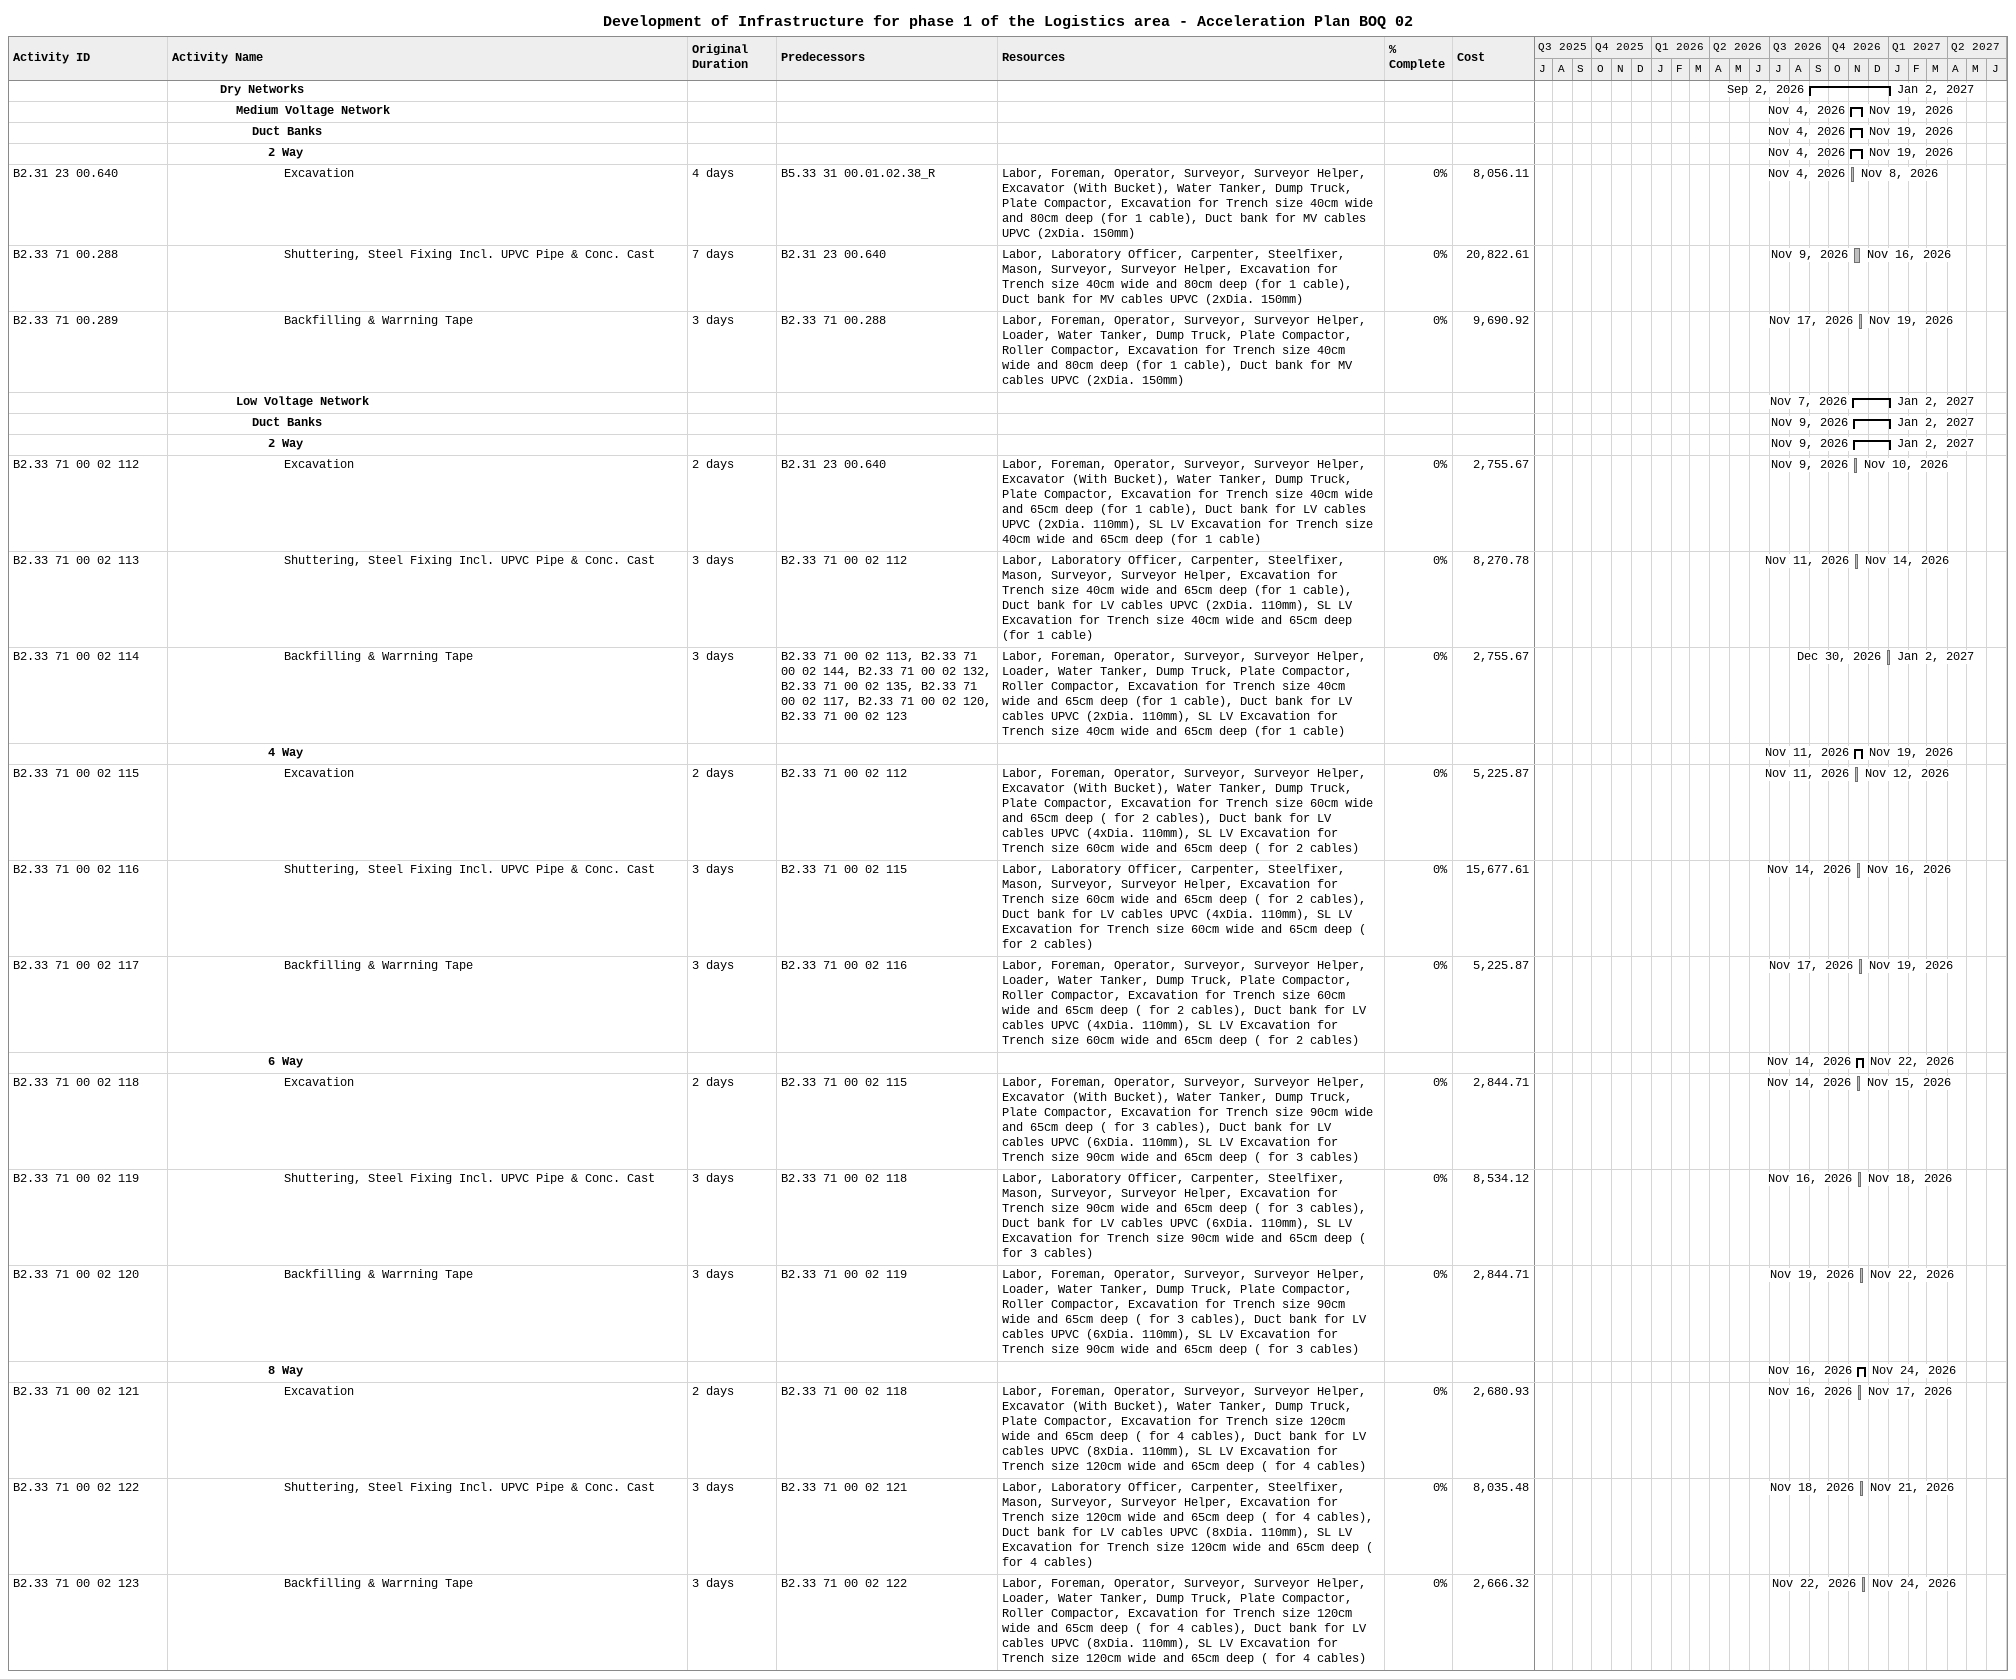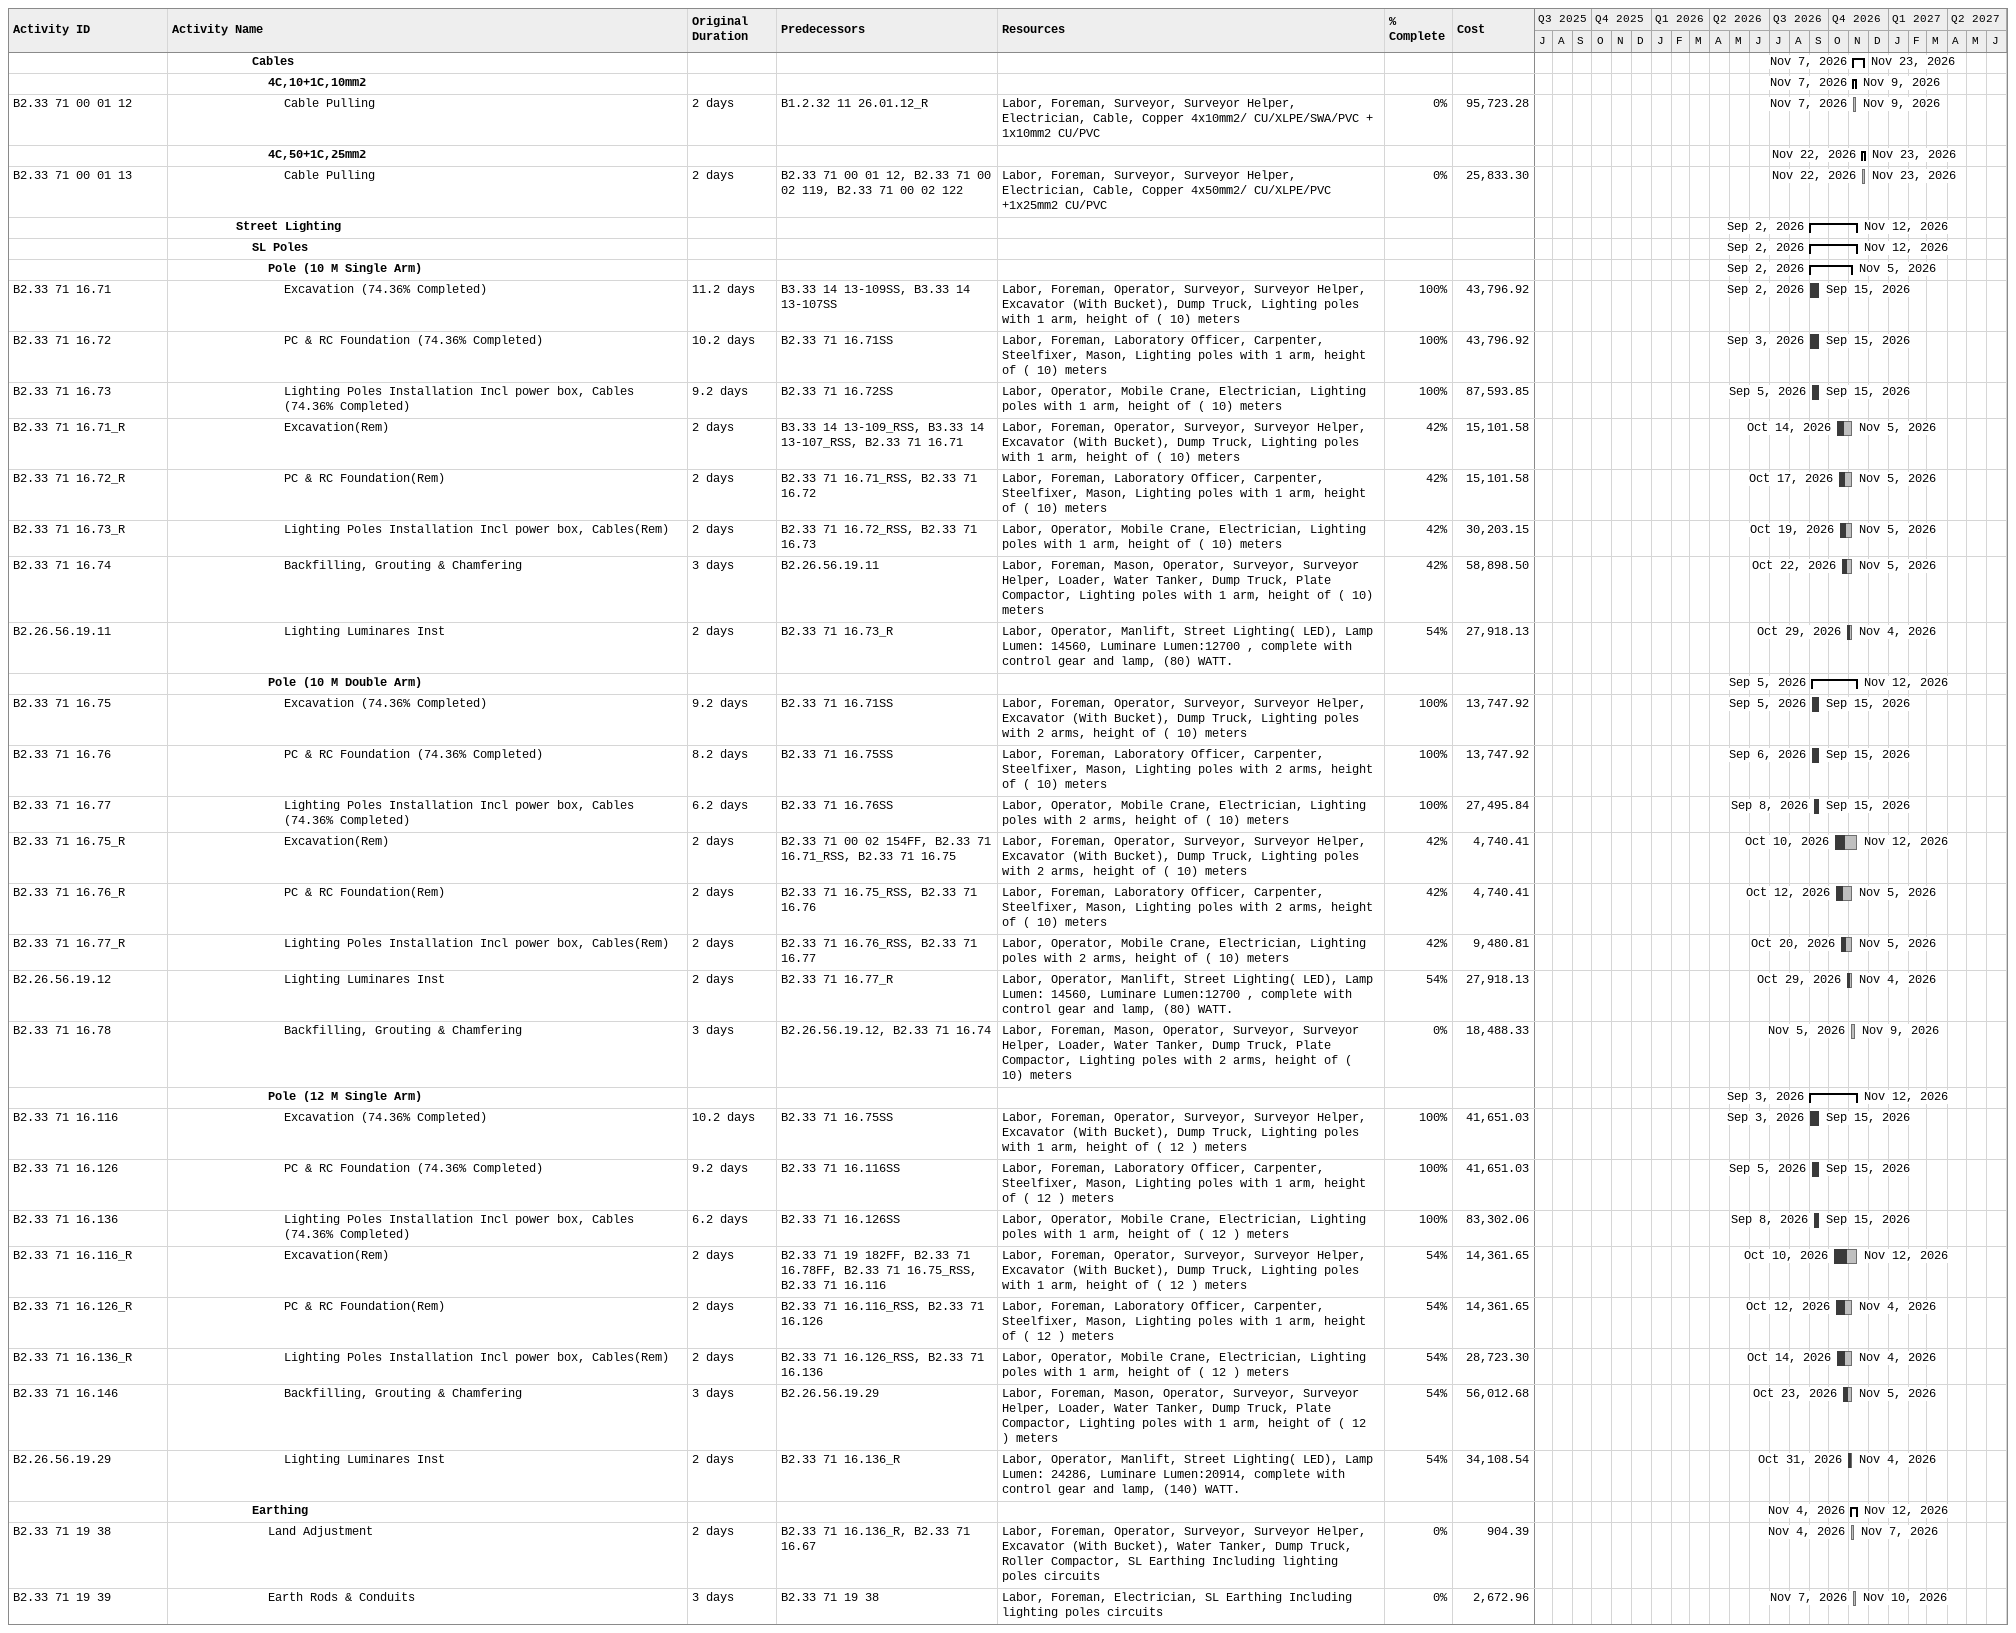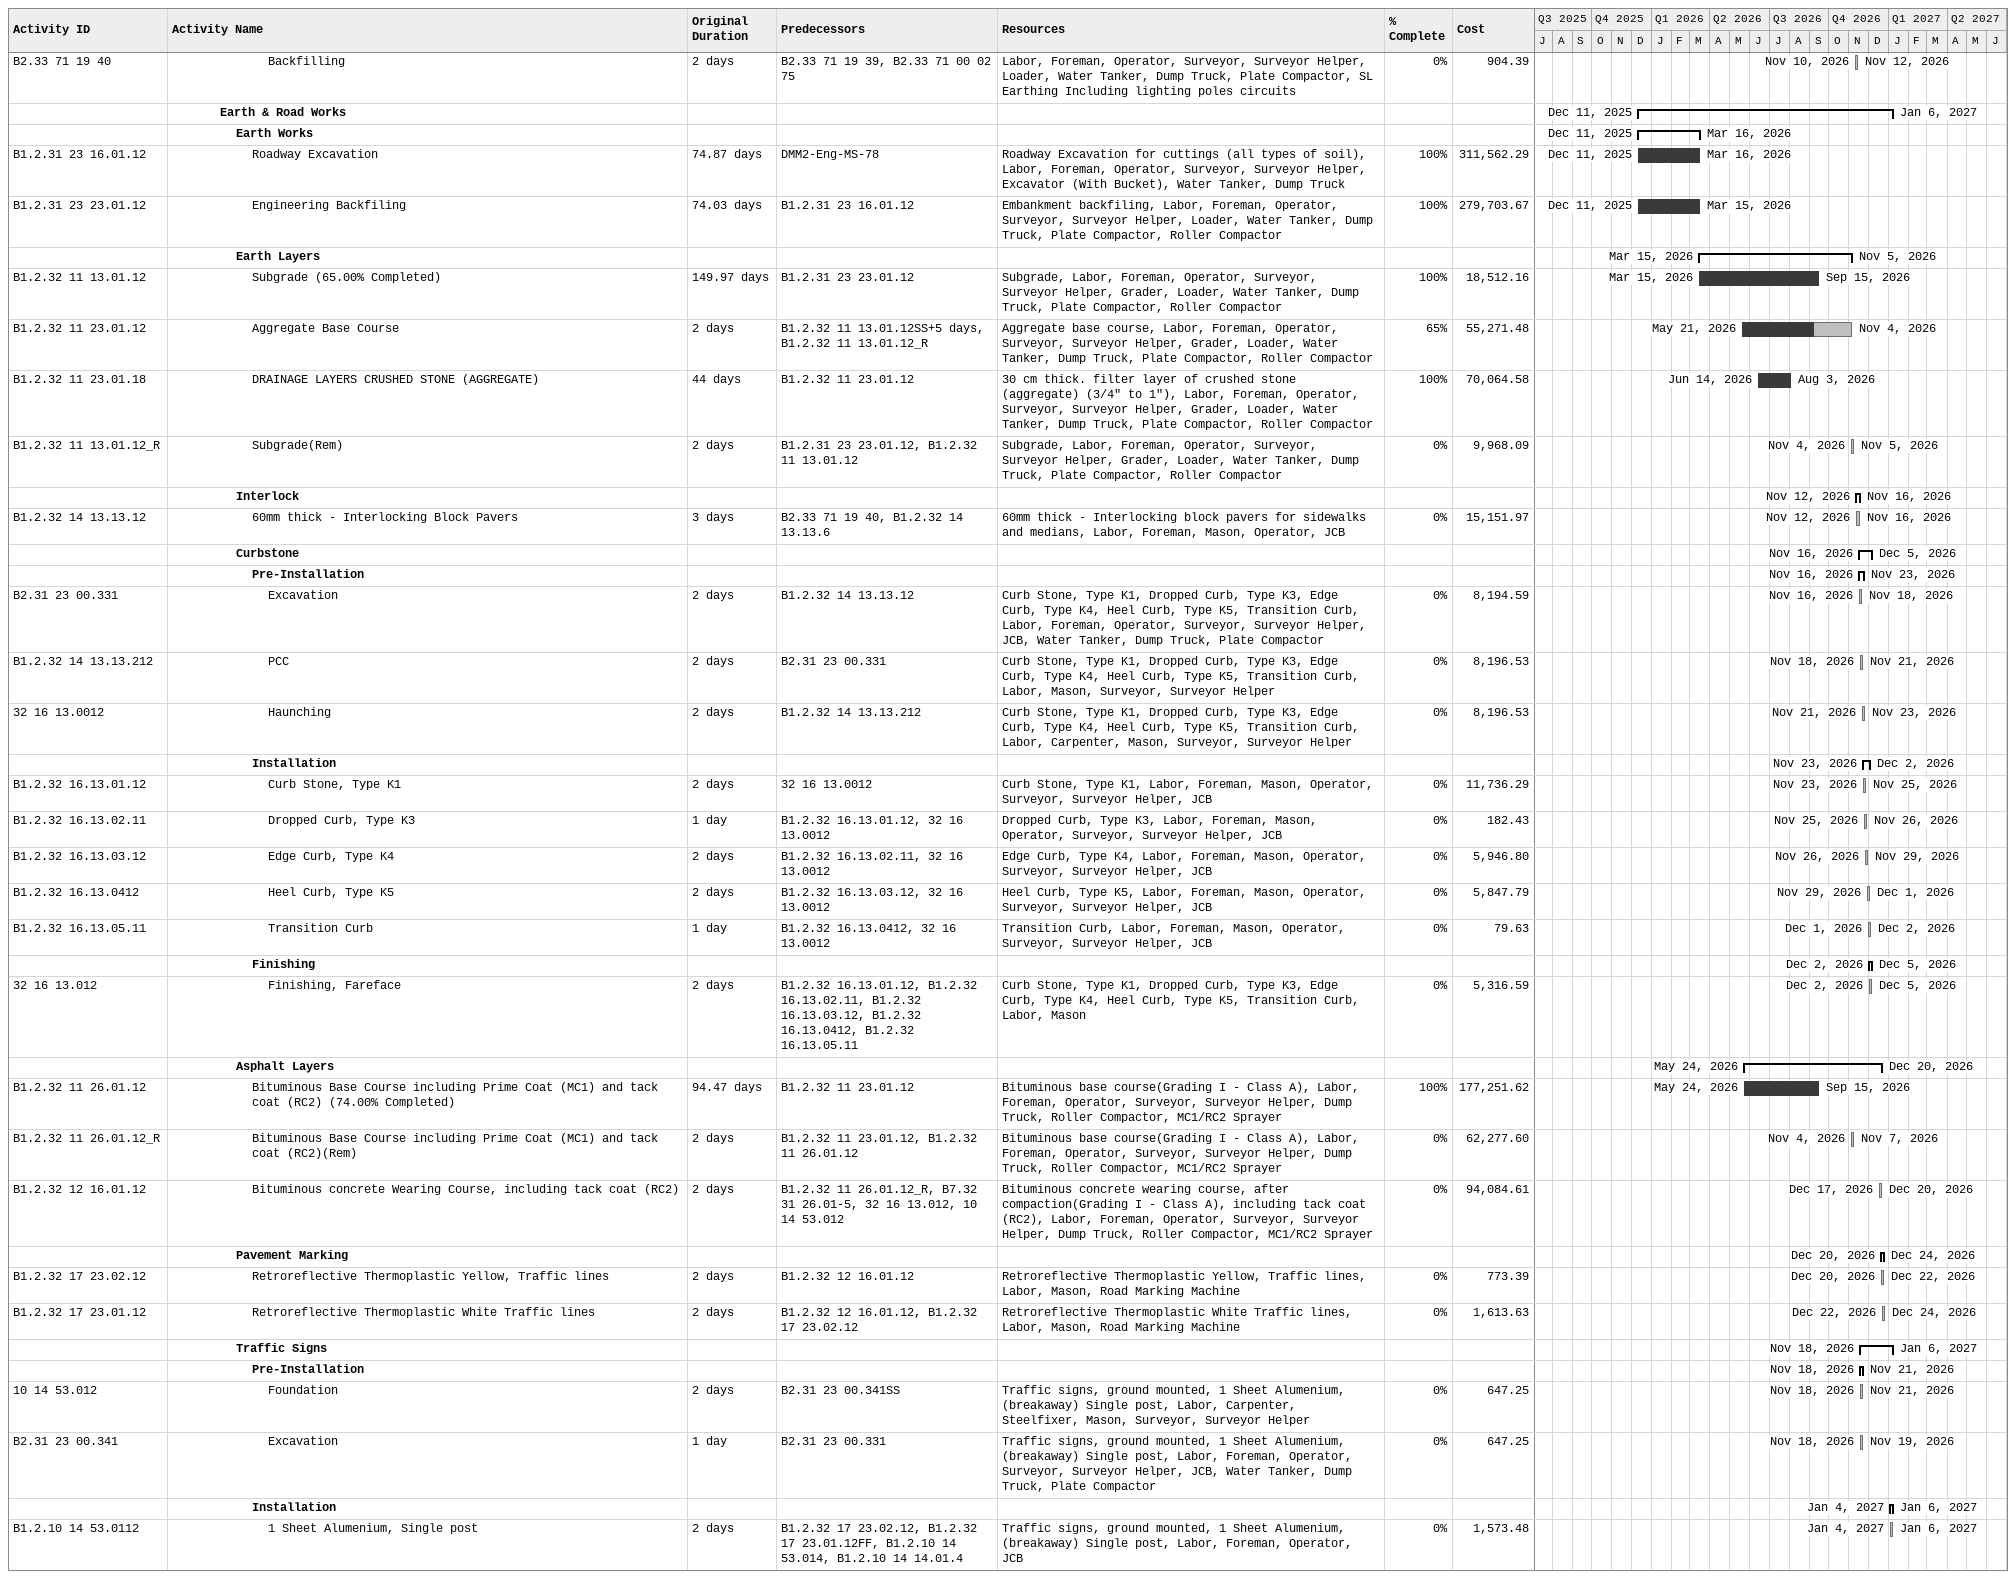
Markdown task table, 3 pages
Development of Infrastructure for phase 1 of the Logistics area - Acceleration Plan BOQ 02

| ID | Level | Task | Original duration | Start | Finish | Predecessors | Resources | % complete | Cost |
|---|---|---|---|---|---|---|---|---|---|
|  | 4 | **Dry Networks** |  | 2026-09-02 | 2027-01-02 |  |  |  |  |
|  | 5 | **Medium Voltage Network** |  | 2026-11-04 | 2026-11-19 |  |  |  |  |
|  | 6 | **Duct Banks** |  | 2026-11-04 | 2026-11-19 |  |  |  |  |
|  | 7 | **2 Way** |  | 2026-11-04 | 2026-11-19 |  |  |  |  |
| B2.31 23 00.640 | 8 | Excavation | 4d | 2026-11-04 | 2026-11-08 | B5.33 31 00.01.02.38_R | Labor, Foreman, Operator, Surveyor, Surveyor Helper, Excavator (With Bucket), Water Tanker, Dump Truck, Plate Compactor, Excavation for Trench size 40cm wide and 80cm deep (for 1 cable), Duct bank for MV cables UPVC (2xDia. 150mm) | 0 | 8056.11 |
| B2.33 71 00.288 | 8 | Shuttering, Steel Fixing Incl. UPVC Pipe & Conc. Cast | 7d | 2026-11-09 | 2026-11-16 | B2.31 23 00.640 | Labor, Laboratory Officer, Carpenter, Steelfixer, Mason, Surveyor, Surveyor Helper, Excavation for Trench size 40cm wide and 80cm deep (for 1 cable), Duct bank for MV cables UPVC (2xDia. 150mm) | 0 | 20822.61 |
| B2.33 71 00.289 | 8 | Backfilling & Warrning Tape | 3d | 2026-11-17 | 2026-11-19 | B2.33 71 00.288 | Labor, Foreman, Operator, Surveyor, Surveyor Helper, Loader, Water Tanker, Dump Truck, Plate Compactor, Roller Compactor, Excavation for Trench size 40cm wide and 80cm deep (for 1 cable), Duct bank for MV cables UPVC (2xDia. 150mm) | 0 | 9690.92 |
|  | 5 | **Low Voltage Network** |  | 2026-11-07 | 2027-01-02 |  |  |  |  |
|  | 6 | **Duct Banks** |  | 2026-11-09 | 2027-01-02 |  |  |  |  |
|  | 7 | **2 Way** |  | 2026-11-09 | 2027-01-02 |  |  |  |  |
| B2.33 71 00 02 112 | 8 | Excavation | 2d | 2026-11-09 | 2026-11-10 | B2.31 23 00.640 | Labor, Foreman, Operator, Surveyor, Surveyor Helper, Excavator (With Bucket), Water Tanker, Dump Truck, Plate Compactor, Excavation for Trench size 40cm wide and 65cm deep (for 1 cable), Duct bank for LV cables UPVC (2xDia. 110mm), SL LV Excavation for Trench size 40cm wide and 65cm deep (for 1 cable) | 0 | 2755.67 |
| B2.33 71 00 02 113 | 8 | Shuttering, Steel Fixing Incl. UPVC Pipe & Conc. Cast | 3d | 2026-11-11 | 2026-11-14 | B2.33 71 00 02 112 | Labor, Laboratory Officer, Carpenter, Steelfixer, Mason, Surveyor, Surveyor Helper, Excavation for Trench size 40cm wide and 65cm deep (for 1 cable), Duct bank for LV cables UPVC (2xDia. 110mm), SL LV Excavation for Trench size 40cm wide and 65cm deep (for 1 cable) | 0 | 8270.78 |
| B2.33 71 00 02 114 | 8 | Backfilling & Warrning Tape | 3d | 2026-12-30 | 2027-01-02 | B2.33 71 00 02 113, B2.33 71 00 02 144, B2.33 71 00 02 132, B2.33 71 00 02 135, B2.33 71 00 02 117, B2.33 71 00 02 120, B2.33 71 00 02 123 | Labor, Foreman, Operator, Surveyor, Surveyor Helper, Loader, Water Tanker, Dump Truck, Plate Compactor, Roller Compactor, Excavation for Trench size 40cm wide and 65cm deep (for 1 cable), Duct bank for LV cables UPVC (2xDia. 110mm), SL LV Excavation for Trench size 40cm wide and 65cm deep (for 1 cable) | 0 | 2755.67 |
|  | 7 | **4 Way** |  | 2026-11-11 | 2026-11-19 |  |  |  |  |
| B2.33 71 00 02 115 | 8 | Excavation | 2d | 2026-11-11 | 2026-11-12 | B2.33 71 00 02 112 | Labor, Foreman, Operator, Surveyor, Surveyor Helper, Excavator (With Bucket), Water Tanker, Dump Truck, Plate Compactor, Excavation for Trench size 60cm wide and 65cm deep ( for 2 cables), Duct bank for LV cables UPVC (4xDia. 110mm), SL LV Excavation for Trench size 60cm wide and 65cm deep ( for 2 cables) | 0 | 5225.87 |
| B2.33 71 00 02 116 | 8 | Shuttering, Steel Fixing Incl. UPVC Pipe & Conc. Cast | 3d | 2026-11-14 | 2026-11-16 | B2.33 71 00 02 115 | Labor, Laboratory Officer, Carpenter, Steelfixer, Mason, Surveyor, Surveyor Helper, Excavation for Trench size 60cm wide and 65cm deep ( for 2 cables), Duct bank for LV cables UPVC (4xDia. 110mm), SL LV Excavation for Trench size 60cm wide and 65cm deep ( for 2 cables) | 0 | 15677.61 |
| B2.33 71 00 02 117 | 8 | Backfilling & Warrning Tape | 3d | 2026-11-17 | 2026-11-19 | B2.33 71 00 02 116 | Labor, Foreman, Operator, Surveyor, Surveyor Helper, Loader, Water Tanker, Dump Truck, Plate Compactor, Roller Compactor, Excavation for Trench size 60cm wide and 65cm deep ( for 2 cables), Duct bank for LV cables UPVC (4xDia. 110mm), SL LV Excavation for Trench size 60cm wide and 65cm deep ( for 2 cables) | 0 | 5225.87 |
|  | 7 | **6 Way** |  | 2026-11-14 | 2026-11-22 |  |  |  |  |
| B2.33 71 00 02 118 | 8 | Excavation | 2d | 2026-11-14 | 2026-11-15 | B2.33 71 00 02 115 | Labor, Foreman, Operator, Surveyor, Surveyor Helper, Excavator (With Bucket), Water Tanker, Dump Truck, Plate Compactor, Excavation for Trench size 90cm wide and 65cm deep ( for 3 cables), Duct bank for LV cables UPVC (6xDia. 110mm), SL LV Excavation for Trench size 90cm wide and 65cm deep ( for 3 cables) | 0 | 2844.71 |
| B2.33 71 00 02 119 | 8 | Shuttering, Steel Fixing Incl. UPVC Pipe & Conc. Cast | 3d | 2026-11-16 | 2026-11-18 | B2.33 71 00 02 118 | Labor, Laboratory Officer, Carpenter, Steelfixer, Mason, Surveyor, Surveyor Helper, Excavation for Trench size 90cm wide and 65cm deep ( for 3 cables), Duct bank for LV cables UPVC (6xDia. 110mm), SL LV Excavation for Trench size 90cm wide and 65cm deep ( for 3 cables) | 0 | 8534.12 |
| B2.33 71 00 02 120 | 8 | Backfilling & Warrning Tape | 3d | 2026-11-19 | 2026-11-22 | B2.33 71 00 02 119 | Labor, Foreman, Operator, Surveyor, Surveyor Helper, Loader, Water Tanker, Dump Truck, Plate Compactor, Roller Compactor, Excavation for Trench size 90cm wide and 65cm deep ( for 3 cables), Duct bank for LV cables UPVC (6xDia. 110mm), SL LV Excavation for Trench size 90cm wide and 65cm deep ( for 3 cables) | 0 | 2844.71 |
|  | 7 | **8 Way** |  | 2026-11-16 | 2026-11-24 |  |  |  |  |
| B2.33 71 00 02 121 | 8 | Excavation | 2d | 2026-11-16 | 2026-11-17 | B2.33 71 00 02 118 | Labor, Foreman, Operator, Surveyor, Surveyor Helper, Excavator (With Bucket), Water Tanker, Dump Truck, Plate Compactor, Excavation for Trench size 120cm wide and 65cm deep ( for 4 cables), Duct bank for LV cables UPVC (8xDia. 110mm), SL LV Excavation for Trench size 120cm wide and 65cm deep ( for 4 cables) | 0 | 2680.93 |
| B2.33 71 00 02 122 | 8 | Shuttering, Steel Fixing Incl. UPVC Pipe & Conc. Cast | 3d | 2026-11-18 | 2026-11-21 | B2.33 71 00 02 121 | Labor, Laboratory Officer, Carpenter, Steelfixer, Mason, Surveyor, Surveyor Helper, Excavation for Trench size 120cm wide and 65cm deep ( for 4 cables), Duct bank for LV cables UPVC (8xDia. 110mm), SL LV Excavation for Trench size 120cm wide and 65cm deep ( for 4 cables) | 0 | 8035.48 |
| B2.33 71 00 02 123 | 8 | Backfilling & Warrning Tape | 3d | 2026-11-22 | 2026-11-24 | B2.33 71 00 02 122 | Labor, Foreman, Operator, Surveyor, Surveyor Helper, Loader, Water Tanker, Dump Truck, Plate Compactor, Roller Compactor, Excavation for Trench size 120cm wide and 65cm deep ( for 4 cables), Duct bank for LV cables UPVC (8xDia. 110mm), SL LV Excavation for Trench size 120cm wide and 65cm deep ( for 4 cables) | 0 | 2666.32 |
|  | 6 | **Cables** |  | 2026-11-07 | 2026-11-23 |  |  |  |  |
|  | 7 | **4C,10+1C,10mm2** |  | 2026-11-07 | 2026-11-09 |  |  |  |  |
| B2.33 71 00 01 12 | 8 | Cable Pulling | 2d | 2026-11-07 | 2026-11-09 | B1.2.32 11 26.01.12_R | Labor, Foreman, Surveyor, Surveyor Helper, Electrician, Cable, Copper 4x10mm2/ CU/XLPE/SWA/PVC + 1x10mm2 CU/PVC | 0 | 95723.28 |
|  | 7 | **4C,50+1C,25mm2** |  | 2026-11-22 | 2026-11-23 |  |  |  |  |
| B2.33 71 00 01 13 | 8 | Cable Pulling | 2d | 2026-11-22 | 2026-11-23 | B2.33 71 00 01 12, B2.33 71 00 02 119, B2.33 71 00 02 122 | Labor, Foreman, Surveyor, Surveyor Helper, Electrician, Cable, Copper 4x50mm2/ CU/XLPE/PVC +1x25mm2 CU/PVC | 0 | 25833.30 |
|  | 5 | **Street Lighting** |  | 2026-09-02 | 2026-11-12 |  |  |  |  |
|  | 6 | **SL Poles** |  | 2026-09-02 | 2026-11-12 |  |  |  |  |
|  | 7 | **Pole (10 M Single Arm)** |  | 2026-09-02 | 2026-11-05 |  |  |  |  |
| B2.33 71 16.71 | 8 | Excavation (74.36% Completed) | 11.2d | 2026-09-02 | 2026-09-15 | B3.33 14 13-109SS, B3.33 14 13-107SS | Labor, Foreman, Operator, Surveyor, Surveyor Helper, Excavator (With Bucket), Dump Truck, Lighting poles with 1 arm, height of ( 10) meters | 100 | 43796.92 |
| B2.33 71 16.72 | 8 | PC & RC Foundation (74.36% Completed) | 10.2d | 2026-09-03 | 2026-09-15 | B2.33 71 16.71SS | Labor, Foreman, Laboratory Officer, Carpenter, Steelfixer, Mason, Lighting poles with 1 arm, height of ( 10) meters | 100 | 43796.92 |
| B2.33 71 16.73 | 8 | Lighting Poles Installation Incl power box, Cables (74.36% Completed) | 9.2d | 2026-09-05 | 2026-09-15 | B2.33 71 16.72SS | Labor, Operator, Mobile Crane, Electrician, Lighting poles with 1 arm, height of ( 10) meters | 100 | 87593.85 |
| B2.33 71 16.71_R | 8 | Excavation(Rem) | 2d | 2026-10-14 | 2026-11-05 | B3.33 14 13-109_RSS, B3.33 14 13-107_RSS, B2.33 71 16.71 | Labor, Foreman, Operator, Surveyor, Surveyor Helper, Excavator (With Bucket), Dump Truck, Lighting poles with 1 arm, height of ( 10) meters | 42 | 15101.58 |
| B2.33 71 16.72_R | 8 | PC & RC Foundation(Rem) | 2d | 2026-10-17 | 2026-11-05 | B2.33 71 16.71_RSS, B2.33 71 16.72 | Labor, Foreman, Laboratory Officer, Carpenter, Steelfixer, Mason, Lighting poles with 1 arm, height of ( 10) meters | 42 | 15101.58 |
| B2.33 71 16.73_R | 8 | Lighting Poles Installation Incl power box, Cables(Rem) | 2d | 2026-10-19 | 2026-11-05 | B2.33 71 16.72_RSS, B2.33 71 16.73 | Labor, Operator, Mobile Crane, Electrician, Lighting poles with 1 arm, height of ( 10) meters | 42 | 30203.15 |
| B2.33 71 16.74 | 8 | Backfilling, Grouting & Chamfering | 3d | 2026-10-22 | 2026-11-05 | B2.26.56.19.11 | Labor, Foreman, Mason, Operator, Surveyor, Surveyor Helper, Loader, Water Tanker, Dump Truck, Plate Compactor, Lighting poles with 1 arm, height of ( 10) meters | 42 | 58898.50 |
| B2.26.56.19.11 | 8 | Lighting Luminares Inst | 2d | 2026-10-29 | 2026-11-04 | B2.33 71 16.73_R | Labor, Operator, Manlift, Street Lighting( LED), Lamp Lumen: 14560, Luminare Lumen:12700 , complete with control gear and lamp, (80) WATT. | 54 | 27918.13 |
|  | 7 | **Pole (10 M Double Arm)** |  | 2026-09-05 | 2026-11-12 |  |  |  |  |
| B2.33 71 16.75 | 8 | Excavation (74.36% Completed) | 9.2d | 2026-09-05 | 2026-09-15 | B2.33 71 16.71SS | Labor, Foreman, Operator, Surveyor, Surveyor Helper, Excavator (With Bucket), Dump Truck, Lighting poles with 2 arms, height of ( 10) meters | 100 | 13747.92 |
| B2.33 71 16.76 | 8 | PC & RC Foundation (74.36% Completed) | 8.2d | 2026-09-06 | 2026-09-15 | B2.33 71 16.75SS | Labor, Foreman, Laboratory Officer, Carpenter, Steelfixer, Mason, Lighting poles with 2 arms, height of ( 10) meters | 100 | 13747.92 |
| B2.33 71 16.77 | 8 | Lighting Poles Installation Incl power box, Cables (74.36% Completed) | 6.2d | 2026-09-08 | 2026-09-15 | B2.33 71 16.76SS | Labor, Operator, Mobile Crane, Electrician, Lighting poles with 2 arms, height of ( 10) meters | 100 | 27495.84 |
| B2.33 71 16.75_R | 8 | Excavation(Rem) | 2d | 2026-10-10 | 2026-11-12 | B2.33 71 00 02 154FF, B2.33 71 16.71_RSS, B2.33 71 16.75 | Labor, Foreman, Operator, Surveyor, Surveyor Helper, Excavator (With Bucket), Dump Truck, Lighting poles with 2 arms, height of ( 10) meters | 42 | 4740.41 |
| B2.33 71 16.76_R | 8 | PC & RC Foundation(Rem) | 2d | 2026-10-12 | 2026-11-05 | B2.33 71 16.75_RSS, B2.33 71 16.76 | Labor, Foreman, Laboratory Officer, Carpenter, Steelfixer, Mason, Lighting poles with 2 arms, height of ( 10) meters | 42 | 4740.41 |
| B2.33 71 16.77_R | 8 | Lighting Poles Installation Incl power box, Cables(Rem) | 2d | 2026-10-20 | 2026-11-05 | B2.33 71 16.76_RSS, B2.33 71 16.77 | Labor, Operator, Mobile Crane, Electrician, Lighting poles with 2 arms, height of ( 10) meters | 42 | 9480.81 |
| B2.26.56.19.12 | 8 | Lighting Luminares Inst | 2d | 2026-10-29 | 2026-11-04 | B2.33 71 16.77_R | Labor, Operator, Manlift, Street Lighting( LED), Lamp Lumen: 14560, Luminare Lumen:12700 , complete with control gear and lamp, (80) WATT. | 54 | 27918.13 |
| B2.33 71 16.78 | 8 | Backfilling, Grouting & Chamfering | 3d | 2026-11-05 | 2026-11-09 | B2.26.56.19.12, B2.33 71 16.74 | Labor, Foreman, Mason, Operator, Surveyor, Surveyor Helper, Loader, Water Tanker, Dump Truck, Plate Compactor, Lighting poles with 2 arms, height of ( 10) meters | 0 | 18488.33 |
|  | 7 | **Pole (12 M Single Arm)** |  | 2026-09-03 | 2026-11-12 |  |  |  |  |
| B2.33 71 16.116 | 8 | Excavation (74.36% Completed) | 10.2d | 2026-09-03 | 2026-09-15 | B2.33 71 16.75SS | Labor, Foreman, Operator, Surveyor, Surveyor Helper, Excavator (With Bucket), Dump Truck, Lighting poles with 1 arm, height of ( 12 ) meters | 100 | 41651.03 |
| B2.33 71 16.126 | 8 | PC & RC Foundation (74.36% Completed) | 9.2d | 2026-09-05 | 2026-09-15 | B2.33 71 16.116SS | Labor, Foreman, Laboratory Officer, Carpenter, Steelfixer, Mason, Lighting poles with 1 arm, height of ( 12 ) meters | 100 | 41651.03 |
| B2.33 71 16.136 | 8 | Lighting Poles Installation Incl power box, Cables (74.36% Completed) | 6.2d | 2026-09-08 | 2026-09-15 | B2.33 71 16.126SS | Labor, Operator, Mobile Crane, Electrician, Lighting poles with 1 arm, height of ( 12 ) meters | 100 | 83302.06 |
| B2.33 71 16.116_R | 8 | Excavation(Rem) | 2d | 2026-10-10 | 2026-11-12 | B2.33 71 19 182FF, B2.33 71 16.78FF, B2.33 71 16.75_RSS, B2.33 71 16.116 | Labor, Foreman, Operator, Surveyor, Surveyor Helper, Excavator (With Bucket), Dump Truck, Lighting poles with 1 arm, height of ( 12 ) meters | 54 | 14361.65 |
| B2.33 71 16.126_R | 8 | PC & RC Foundation(Rem) | 2d | 2026-10-12 | 2026-11-04 | B2.33 71 16.116_RSS, B2.33 71 16.126 | Labor, Foreman, Laboratory Officer, Carpenter, Steelfixer, Mason, Lighting poles with 1 arm, height of ( 12 ) meters | 54 | 14361.65 |
| B2.33 71 16.136_R | 8 | Lighting Poles Installation Incl power box, Cables(Rem) | 2d | 2026-10-14 | 2026-11-04 | B2.33 71 16.126_RSS, B2.33 71 16.136 | Labor, Operator, Mobile Crane, Electrician, Lighting poles with 1 arm, height of ( 12 ) meters | 54 | 28723.30 |
| B2.33 71 16.146 | 8 | Backfilling, Grouting & Chamfering | 3d | 2026-10-23 | 2026-11-05 | B2.26.56.19.29 | Labor, Foreman, Mason, Operator, Surveyor, Surveyor Helper, Loader, Water Tanker, Dump Truck, Plate Compactor, Lighting poles with 1 arm, height of ( 12 ) meters | 54 | 56012.68 |
| B2.26.56.19.29 | 8 | Lighting Luminares Inst | 2d | 2026-10-31 | 2026-11-04 | B2.33 71 16.136_R | Labor, Operator, Manlift, Street Lighting( LED), Lamp Lumen: 24286, Luminare Lumen:20914, complete with control gear and lamp, (140) WATT. | 54 | 34108.54 |
|  | 6 | **Earthing** |  | 2026-11-04 | 2026-11-12 |  |  |  |  |
| B2.33 71 19 38 | 7 | Land Adjustment | 2d | 2026-11-04 | 2026-11-07 | B2.33 71 16.136_R, B2.33 71 16.67 | Labor, Foreman, Operator, Surveyor, Surveyor Helper, Excavator (With Bucket), Water Tanker, Dump Truck, Roller Compactor, SL Earthing Including lighting poles circuits | 0 | 904.39 |
| B2.33 71 19 39 | 7 | Earth Rods & Conduits | 3d | 2026-11-07 | 2026-11-10 | B2.33 71 19 38 | Labor, Foreman, Electrician, SL Earthing Including lighting poles circuits | 0 | 2672.96 |
| B2.33 71 19 40 | 7 | Backfilling | 2d | 2026-11-10 | 2026-11-12 | B2.33 71 19 39, B2.33 71 00 02 75 | Labor, Foreman, Operator, Surveyor, Surveyor Helper, Loader, Water Tanker, Dump Truck, Plate Compactor, SL Earthing Including lighting poles circuits | 0 | 904.39 |
|  | 4 | **Earth & Road Works** |  | 2025-12-11 | 2027-01-06 |  |  |  |  |
|  | 5 | **Earth Works** |  | 2025-12-11 | 2026-03-16 |  |  |  |  |
| B1.2.31 23 16.01.12 | 6 | Roadway Excavation | 74.87d | 2025-12-11 | 2026-03-16 | DMM2-Eng-MS-78 | Roadway Excavation for cuttings (all types of soil), Labor, Foreman, Operator, Surveyor, Surveyor Helper, Excavator (With Bucket), Water Tanker, Dump Truck | 100 | 311562.29 |
| B1.2.31 23 23.01.12 | 6 | Engineering Backfiling | 74.03d | 2025-12-11 | 2026-03-15 | B1.2.31 23 16.01.12 | Embankment backfiling, Labor, Foreman, Operator, Surveyor, Surveyor Helper, Loader, Water Tanker, Dump Truck, Plate Compactor, Roller Compactor | 100 | 279703.67 |
|  | 5 | **Earth Layers** |  | 2026-03-15 | 2026-11-05 |  |  |  |  |
| B1.2.32 11 13.01.12 | 6 | Subgrade (65.00% Completed) | 149.97d | 2026-03-15 | 2026-09-15 | B1.2.31 23 23.01.12 | Subgrade, Labor, Foreman, Operator, Surveyor, Surveyor Helper, Grader, Loader, Water Tanker, Dump Truck, Plate Compactor, Roller Compactor | 100 | 18512.16 |
| B1.2.32 11 23.01.12 | 6 | Aggregate Base Course | 2d | 2026-05-21 | 2026-11-04 | B1.2.32 11 13.01.12SS+5d, B1.2.32 11 13.01.12_R | Aggregate base course, Labor, Foreman, Operator, Surveyor, Surveyor Helper, Grader, Loader, Water Tanker, Dump Truck, Plate Compactor, Roller Compactor | 65 | 55271.48 |
| B1.2.32 11 23.01.18 | 6 | DRAINAGE LAYERS CRUSHED STONE (AGGREGATE) | 44d | 2026-06-14 | 2026-08-03 | B1.2.32 11 23.01.12 | 30 cm thick. filter layer of crushed stone (aggregate) (3/4" to 1"), Labor, Foreman, Operator, Surveyor, Surveyor Helper, Grader, Loader, Water Tanker, Dump Truck, Plate Compactor, Roller Compactor | 100 | 70064.58 |
| B1.2.32 11 13.01.12_R | 6 | Subgrade(Rem) | 2d | 2026-11-04 | 2026-11-05 | B1.2.31 23 23.01.12, B1.2.32 11 13.01.12 | Subgrade, Labor, Foreman, Operator, Surveyor, Surveyor Helper, Grader, Loader, Water Tanker, Dump Truck, Plate Compactor, Roller Compactor | 0 | 9968.09 |
|  | 5 | **Interlock** |  | 2026-11-12 | 2026-11-16 |  |  |  |  |
| B1.2.32 14 13.13.12 | 6 | 60mm thick - Interlocking Block Pavers | 3d | 2026-11-12 | 2026-11-16 | B2.33 71 19 40, B1.2.32 14 13.13.6 | 60mm thick - Interlocking block pavers for sidewalks and medians, Labor, Foreman, Mason, Operator, JCB | 0 | 15151.97 |
|  | 5 | **Curbstone** |  | 2026-11-16 | 2026-12-05 |  |  |  |  |
|  | 6 | **Pre-Installation** |  | 2026-11-16 | 2026-11-23 |  |  |  |  |
| B2.31 23 00.331 | 7 | Excavation | 2d | 2026-11-16 | 2026-11-18 | B1.2.32 14 13.13.12 | Curb Stone, Type K1, Dropped Curb, Type K3, Edge Curb, Type K4, Heel Curb, Type K5, Transition Curb, Labor, Foreman, Operator, Surveyor, Surveyor Helper, JCB, Water Tanker, Dump Truck, Plate Compactor | 0 | 8194.59 |
| B1.2.32 14 13.13.212 | 7 | PCC | 2d | 2026-11-18 | 2026-11-21 | B2.31 23 00.331 | Curb Stone, Type K1, Dropped Curb, Type K3, Edge Curb, Type K4, Heel Curb, Type K5, Transition Curb, Labor, Mason, Surveyor, Surveyor Helper | 0 | 8196.53 |
| 32 16 13.0012 | 7 | Haunching | 2d | 2026-11-21 | 2026-11-23 | B1.2.32 14 13.13.212 | Curb Stone, Type K1, Dropped Curb, Type K3, Edge Curb, Type K4, Heel Curb, Type K5, Transition Curb, Labor, Carpenter, Mason, Surveyor, Surveyor Helper | 0 | 8196.53 |
|  | 6 | **Installation** |  | 2026-11-23 | 2026-12-02 |  |  |  |  |
| B1.2.32 16.13.01.12 | 7 | Curb Stone, Type K1 | 2d | 2026-11-23 | 2026-11-25 | 32 16 13.0012 | Curb Stone, Type K1, Labor, Foreman, Mason, Operator, Surveyor, Surveyor Helper, JCB | 0 | 11736.29 |
| B1.2.32 16.13.02.11 | 7 | Dropped Curb, Type K3 | 1d | 2026-11-25 | 2026-11-26 | B1.2.32 16.13.01.12, 32 16 13.0012 | Dropped Curb, Type K3, Labor, Foreman, Mason, Operator, Surveyor, Surveyor Helper, JCB | 0 | 182.43 |
| B1.2.32 16.13.03.12 | 7 | Edge Curb, Type K4 | 2d | 2026-11-26 | 2026-11-29 | B1.2.32 16.13.02.11, 32 16 13.0012 | Edge Curb, Type K4, Labor, Foreman, Mason, Operator, Surveyor, Surveyor Helper, JCB | 0 | 5946.80 |
| B1.2.32 16.13.0412 | 7 | Heel Curb, Type K5 | 2d | 2026-11-29 | 2026-12-01 | B1.2.32 16.13.03.12, 32 16 13.0012 | Heel Curb, Type K5, Labor, Foreman, Mason, Operator, Surveyor, Surveyor Helper, JCB | 0 | 5847.79 |
| B1.2.32 16.13.05.11 | 7 | Transition Curb | 1d | 2026-12-01 | 2026-12-02 | B1.2.32 16.13.0412, 32 16 13.0012 | Transition Curb, Labor, Foreman, Mason, Operator, Surveyor, Surveyor Helper, JCB | 0 | 79.63 |
|  | 6 | **Finishing** |  | 2026-12-02 | 2026-12-05 |  |  |  |  |
| 32 16 13.012 | 7 | Finishing, Fareface | 2d | 2026-12-02 | 2026-12-05 | B1.2.32 16.13.01.12, B1.2.32 16.13.02.11, B1.2.32 16.13.03.12, B1.2.32 16.13.0412, B1.2.32 16.13.05.11 | Curb Stone, Type K1, Dropped Curb, Type K3, Edge Curb, Type K4, Heel Curb, Type K5, Transition Curb, Labor, Mason | 0 | 5316.59 |
|  | 5 | **Asphalt Layers** |  | 2026-05-24 | 2026-12-20 |  |  |  |  |
| B1.2.32 11 26.01.12 | 6 | Bituminous Base Course including Prime Coat (MC1) and tack coat (RC2) (74.00% Completed) | 94.47d | 2026-05-24 | 2026-09-15 | B1.2.32 11 23.01.12 | Bituminous base course(Grading I - Class A), Labor, Foreman, Operator, Surveyor, Surveyor Helper, Dump Truck, Roller Compactor, MC1/RC2 Sprayer | 100 | 177251.62 |
| B1.2.32 11 26.01.12_R | 6 | Bituminous Base Course including Prime Coat (MC1) and tack coat (RC2)(Rem) | 2d | 2026-11-04 | 2026-11-07 | B1.2.32 11 23.01.12, B1.2.32 11 26.01.12 | Bituminous base course(Grading I - Class A), Labor, Foreman, Operator, Surveyor, Surveyor Helper, Dump Truck, Roller Compactor, MC1/RC2 Sprayer | 0 | 62277.60 |
| B1.2.32 12 16.01.12 | 6 | Bituminous concrete Wearing Course, including tack coat (RC2) | 2d | 2026-12-17 | 2026-12-20 | B1.2.32 11 26.01.12_R, B7.32 31 26.01-5, 32 16 13.012, 10 14 53.012 | Bituminous concrete wearing course, after compaction(Grading I - Class A), including tack coat (RC2), Labor, Foreman, Operator, Surveyor, Surveyor Helper, Dump Truck, Roller Compactor, MC1/RC2 Sprayer | 0 | 94084.61 |
|  | 5 | **Pavement Marking** |  | 2026-12-20 | 2026-12-24 |  |  |  |  |
| B1.2.32 17 23.02.12 | 6 | Retroreflective Thermoplastic Yellow, Traffic lines | 2d | 2026-12-20 | 2026-12-22 | B1.2.32 12 16.01.12 | Retroreflective Thermoplastic Yellow, Traffic lines, Labor, Mason, Road Marking Machine | 0 | 773.39 |
| B1.2.32 17 23.01.12 | 6 | Retroreflective Thermoplastic White Traffic lines | 2d | 2026-12-22 | 2026-12-24 | B1.2.32 12 16.01.12, B1.2.32 17 23.02.12 | Retroreflective Thermoplastic White Traffic lines, Labor, Mason, Road Marking Machine | 0 | 1613.63 |
|  | 5 | **Traffic Signs** |  | 2026-11-18 | 2027-01-06 |  |  |  |  |
|  | 6 | **Pre-Installation** |  | 2026-11-18 | 2026-11-21 |  |  |  |  |
| 10 14 53.012 | 7 | Foundation | 2d | 2026-11-18 | 2026-11-21 | B2.31 23 00.341SS | Traffic signs, ground mounted, 1 Sheet Alumenium, (breakaway) Single post, Labor, Carpenter, Steelfixer, Mason, Surveyor, Surveyor Helper | 0 | 647.25 |
| B2.31 23 00.341 | 7 | Excavation | 1d | 2026-11-18 | 2026-11-19 | B2.31 23 00.331 | Traffic signs, ground mounted, 1 Sheet Alumenium, (breakaway) Single post, Labor, Foreman, Operator, Surveyor, Surveyor Helper, JCB, Water Tanker, Dump Truck, Plate Compactor | 0 | 647.25 |
|  | 6 | **Installation** |  | 2027-01-04 | 2027-01-06 |  |  |  |  |
| B1.2.10 14 53.0112 | 7 | 1 Sheet Alumenium, Single post | 2d | 2027-01-04 | 2027-01-06 | B1.2.32 17 23.02.12, B1.2.32 17 23.01.12FF, B1.2.10 14 53.014, B1.2.10 14 14.01.4 | Traffic signs, ground mounted, 1 Sheet Alumenium, (breakaway) Single post, Labor, Foreman, Operator, JCB | 0 | 1573.48 |
